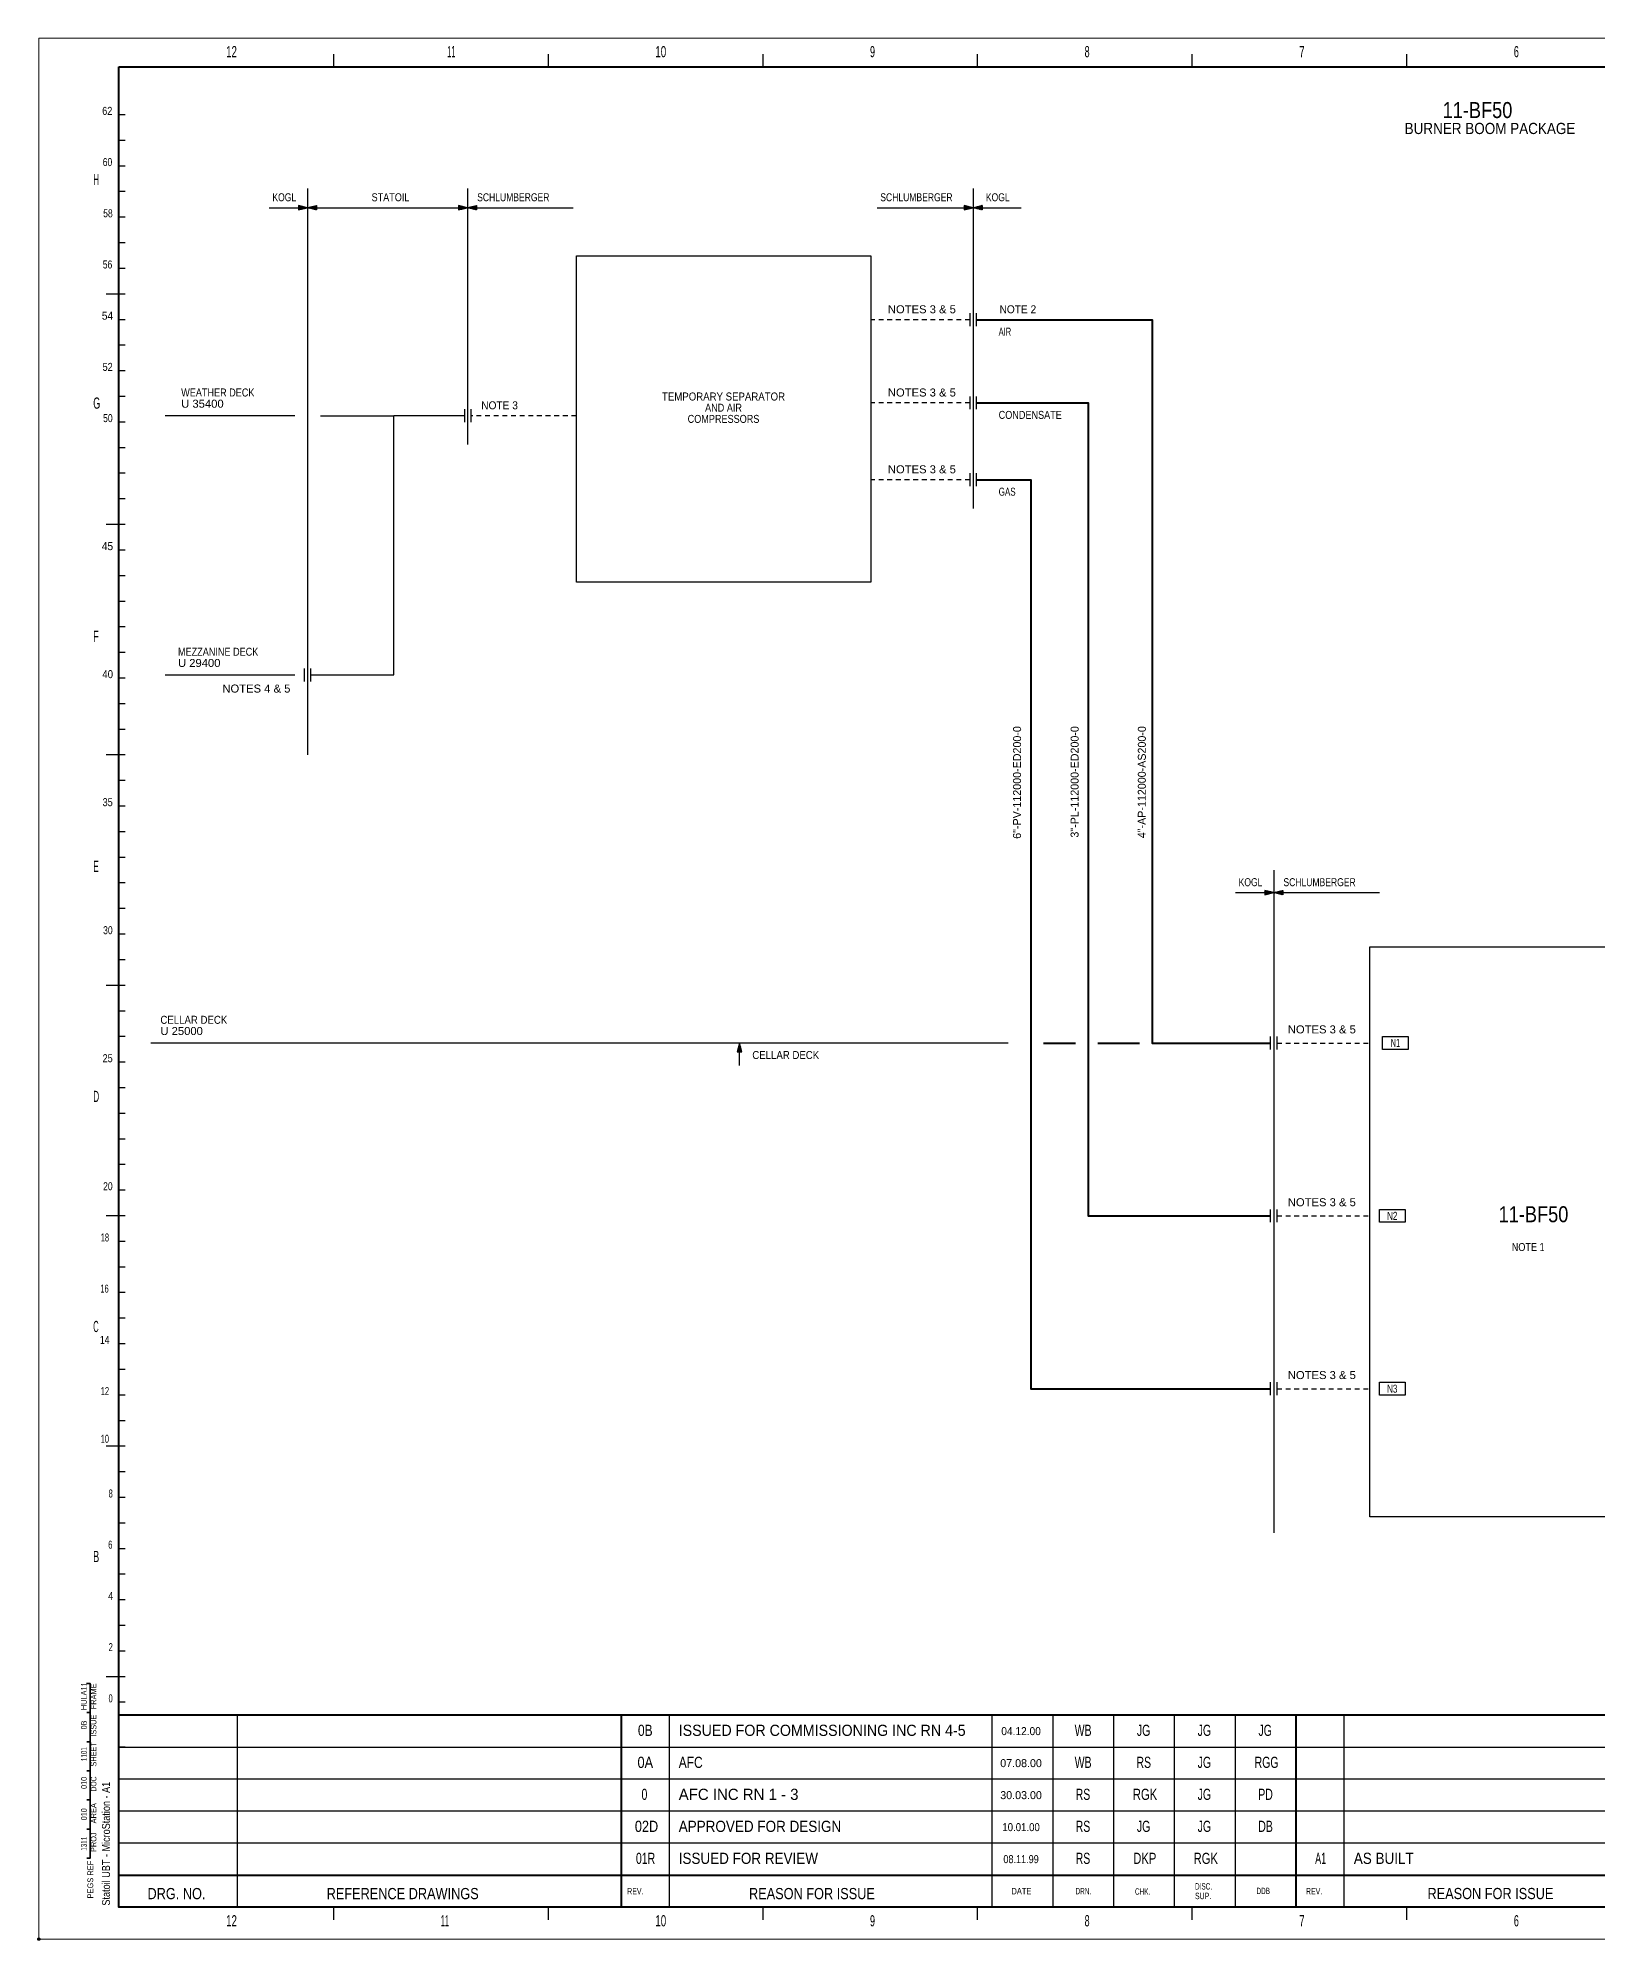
# Model space of a CAD drawing. Header units: millimetres. Extents: x 0 to 840, y 0 to 594.
# Drawn here: x 0 to 487, y 0 to 594 of the extents above; entities that cross this region are included whole.
import ezdxf
from ezdxf.enums import TextEntityAlignment as Align

# ---------------------------------------------------------------- set-up
doc = ezdxf.new("R2010")
doc.units = ezdxf.units.MM
doc.header["$PDMODE"] = 32
doc.header["$PDSIZE"] = 0.5
doc.linetypes.add('SHORT_DASHED', pattern=[2.7, 1.5, -1.2])
for name, color, linetype, lineweight in [('1', 7, 'Continuous', 25), ('15', 7, 'Continuous', 35), ('18', 7, 'SHORT_DASHED', 25), ('35', 7, 'Continuous', 25), ('43', 7, 'Continuous', 25), ('45', 7, 'Continuous', 40), ('8', 7, 'Continuous', 40)]:
    doc.layers.add(name, color=color, linetype=linetype, lineweight=lineweight)
for name, color, linetype in [('34', 7, 'Continuous'), ('36', 7, 'Continuous'), ('37', 7, 'Continuous'), ('39', 7, 'Continuous'), ('40', 7, 'Continuous')]:
    doc.layers.add(name, color=color, linetype=linetype)

msp = doc.modelspace()

# ---------------------------------------------------------------- linework, layer by layer
at = {"layer": '1'}
for p, q in [((291, 508), (291, 504)), ((293, 508), (293, 504)), ((291, 482), (291, 478)), ((293, 482), (293, 478)), ((133, 478), (133, 474)), ((135, 478), (135, 474)), ((291, 458), (291, 454)), ((293, 458), (293, 454)), ((83, 393), (83, 397)), ((85, 393), (85, 397)), ((385, 278), (385, 282)), ((387, 278), (387, 282)), ((385, 224), (385, 228)), ((387, 224), (387, 228)), ((385, 170), (385, 174)), ((387, 170), (387, 174))]:
    msp.add_line(p, q, dxfattribs=at)
for points in [[(260, 526), (260, 424), (168, 424), (168, 526)], [(514, 310), (514, 132), (416, 132), (416, 310)], [(420, 278), (420, 282), (428, 282), (428, 278)], [(419, 224), (419, 228), (427, 228), (427, 224)], [(419, 170), (419, 174), (427, 174), (427, 170)]]:
    msp.add_lwpolyline(points, close=True, dxfattribs=at)
at = {"layer": '15'}
for points in [[(15, 70.8), (16, 70.8), (16, 79.9), (15, 79.9)], [(15, 61.7), (16, 61.7), (16, 70.8), (15, 70.8)], [(15, 52.6), (16, 52.6), (16, 61.7), (15, 61.7)], [(15, 43.5), (16, 43.5), (16, 52.6), (15, 52.6)], [(15, 34.4), (16, 34.4), (16, 43.5), (15, 43.5)], [(15, 25.3), (16, 25.3), (16, 34.4), (15, 34.4)]]:
    msp.add_lwpolyline(points, dxfattribs=at)
at = {"layer": '18'}
for p, q in [((291, 506), (260, 506)), ((168, 476), (135, 476)), ((291, 480), (260, 480)), ((291, 456), (260, 456)), ((387, 280), (416, 280)), ((387, 226), (416, 226)), ((387, 172), (416, 172))]:
    msp.add_line(p, q, dxfattribs=at)
at = {"layer": '18', "linetype": 'Continuous'}
msp.add_line((133, 476), (111, 476), dxfattribs=at)
msp.add_lwpolyline([(85, 395), (111, 395), (111, 476)], dxfattribs=at)
at = {"layer": '35'}
for p, q in [((84, 547), (84, 370)), ((134, 547), (134, 467)), ((292, 547), (292, 447)), ((72, 541), (167, 541)), ((81.2, 541.666), (81.227, 541.693)), ((81.2, 541.567), (81.306, 541.673)), ((81.2, 541.468), (81.386, 541.654)), ((81.2, 541.369), (81.465, 541.634)), ((81.2, 541.27), (81.544, 541.614)), ((81.2, 541.171), (81.624, 541.594)), ((81.2, 541.072), (81.703, 541.574)), ((81.2, 540.973), (81.782, 541.554)), ((81.2, 540.874), (81.862, 541.535)), ((81.2, 540.775), (81.941, 541.515)), ((81.2, 540.676), (82.02, 541.495)), ((81.2, 540.577), (82.099, 541.475)), ((81.2, 540.479), (82.178, 541.456)), ((81.2, 540.379), (82.257, 541.435)), ((81.227, 540.306), (82.337, 541.416)), ((81.358, 540.34), (82.416, 541.396)), ((81.491, 540.373), (82.495, 541.377)), ((81.623, 540.406), (82.574, 541.356)), ((81.754, 540.439), (82.653, 541.337)), ((81.887, 540.472), (82.732, 541.317)), ((82.019, 540.504), (82.812, 541.297)), ((82.151, 540.538), (82.891, 541.277)), ((82.283, 540.571), (82.97, 541.258)), ((82.415, 540.604), (83.049, 541.237)), ((82.547, 540.637), (83.129, 541.218)), ((82.679, 540.67), (83.208, 541.198)), ((82.811, 540.703), (83.287, 541.179)), ((82.944, 540.736), (83.367, 541.158)), ((83.075, 540.769), (83.446, 541.139)), ((83.208, 540.802), (83.525, 541.119)), ((83.34, 540.835), (83.604, 541.099)), ((83.472, 540.868), (83.683, 541.079)), ((83.604, 540.901), (83.763, 541.06)), ((83.736, 540.934), (83.842, 541.04)), ((83.868, 540.967), (83.921, 541.02)), ((84.132, 540.967), (84.079, 541.02)), ((84.264, 540.934), (84.158, 541.04)), ((84.396, 540.901), (84.237, 541.06)), ((84.528, 540.868), (84.317, 541.079)), ((84.66, 540.835), (84.396, 541.099)), ((84.792, 540.802), (84.475, 541.119)), ((84.925, 540.769), (84.554, 541.139)), ((85.056, 540.736), (84.633, 541.158)), ((85.189, 540.703), (84.713, 541.179)), ((85.321, 540.67), (84.792, 541.198)), ((85.453, 540.637), (84.871, 541.218)), ((85.585, 540.604), (84.951, 541.237)), ((85.717, 540.571), (85.03, 541.258)), ((85.849, 540.538), (85.109, 541.277)), ((85.981, 540.504), (85.188, 541.297)), ((86.113, 540.472), (85.268, 541.317)), ((86.246, 540.439), (85.347, 541.337)), ((86.377, 540.406), (85.426, 541.356)), ((86.509, 540.373), (85.505, 541.377)), ((86.642, 540.34), (85.584, 541.396)), ((86.773, 540.306), (85.663, 541.416)), ((86.8, 540.379), (85.743, 541.435)), ((86.8, 540.479), (85.822, 541.456)), ((86.8, 540.577), (85.901, 541.475)), ((86.8, 540.676), (85.98, 541.495)), ((86.8, 540.775), (86.059, 541.515)), ((86.8, 540.874), (86.138, 541.535)), ((86.8, 540.973), (86.218, 541.554)), ((86.8, 541.072), (86.297, 541.574)), ((86.8, 541.171), (86.376, 541.594)), ((86.8, 541.27), (86.456, 541.614)), ((86.8, 541.369), (86.535, 541.634)), ((86.8, 541.468), (86.614, 541.654)), ((86.8, 541.567), (86.694, 541.673)), ((86.8, 541.666), (86.773, 541.693)), ((131.2, 541.666), (131.227, 541.693)), ((131.2, 541.567), (131.306, 541.673)), ((131.2, 541.468), (131.386, 541.654)), ((131.2, 541.369), (131.465, 541.634)), ((131.2, 541.27), (131.544, 541.614)), ((131.2, 541.171), (131.624, 541.594)), ((131.2, 541.072), (131.703, 541.574)), ((131.2, 540.973), (131.782, 541.554)), ((131.2, 540.874), (131.862, 541.535)), ((131.2, 540.775), (131.941, 541.515)), ((131.2, 540.676), (132.02, 541.495)), ((131.2, 540.577), (132.099, 541.475)), ((131.2, 540.479), (132.178, 541.456)), ((131.2, 540.379), (132.257, 541.435)), ((131.227, 540.306), (132.337, 541.416)), ((131.358, 540.34), (132.416, 541.396)), ((131.491, 540.373), (132.495, 541.377)), ((131.623, 540.406), (132.574, 541.356)), ((131.754, 540.439), (132.653, 541.337)), ((131.887, 540.472), (132.732, 541.317)), ((132.019, 540.504), (132.812, 541.297)), ((132.151, 540.538), (132.891, 541.277)), ((132.283, 540.571), (132.97, 541.258)), ((132.415, 540.604), (133.049, 541.237)), ((132.547, 540.637), (133.129, 541.218)), ((132.679, 540.67), (133.208, 541.198)), ((132.811, 540.703), (133.287, 541.179)), ((132.944, 540.736), (133.367, 541.158)), ((133.075, 540.769), (133.446, 541.139)), ((133.208, 540.802), (133.525, 541.119)), ((133.34, 540.835), (133.604, 541.099)), ((133.472, 540.868), (133.683, 541.079)), ((133.604, 540.901), (133.763, 541.06)), ((133.736, 540.934), (133.842, 541.04)), ((133.868, 540.967), (133.921, 541.02)), ((134.132, 540.967), (134.079, 541.02)), ((134.264, 540.934), (134.158, 541.04)), ((134.396, 540.901), (134.237, 541.06)), ((134.528, 540.868), (134.317, 541.079)), ((134.66, 540.835), (134.396, 541.099)), ((134.792, 540.802), (134.475, 541.119)), ((134.925, 540.769), (134.554, 541.139)), ((135.056, 540.736), (134.633, 541.158)), ((135.189, 540.703), (134.713, 541.179)), ((135.321, 540.67), (134.792, 541.198)), ((135.453, 540.637), (134.871, 541.218)), ((135.585, 540.604), (134.951, 541.237)), ((135.717, 540.571), (135.03, 541.258)), ((135.849, 540.538), (135.109, 541.277)), ((135.981, 540.504), (135.188, 541.297)), ((136.113, 540.472), (135.268, 541.317)), ((136.246, 540.439), (135.347, 541.337)), ((136.377, 540.406), (135.426, 541.356)), ((136.509, 540.373), (135.505, 541.377)), ((136.642, 540.34), (135.584, 541.396)), ((136.773, 540.306), (135.663, 541.416)), ((136.8, 540.379), (135.743, 541.435)), ((136.8, 540.479), (135.822, 541.456)), ((136.8, 540.577), (135.901, 541.475)), ((136.8, 540.676), (135.98, 541.495)), ((136.8, 540.775), (136.059, 541.515)), ((136.8, 540.874), (136.138, 541.535)), ((136.8, 540.973), (136.218, 541.554)), ((136.8, 541.072), (136.297, 541.574)), ((136.8, 541.171), (136.376, 541.594)), ((136.8, 541.27), (136.456, 541.614)), ((136.8, 541.369), (136.535, 541.634)), ((136.8, 541.468), (136.614, 541.654)), ((136.8, 541.567), (136.694, 541.673)), ((136.8, 541.666), (136.773, 541.693)), ((262, 541), (307, 541)), ((289.2, 541.666), (289.227, 541.693)), ((289.2, 541.567), (289.306, 541.673)), ((289.2, 541.468), (289.386, 541.654)), ((289.2, 541.369), (289.465, 541.634)), ((289.2, 541.27), (289.544, 541.614)), ((289.2, 541.171), (289.624, 541.594)), ((289.2, 541.072), (289.703, 541.574)), ((289.2, 540.973), (289.782, 541.554)), ((289.2, 540.874), (289.862, 541.535)), ((289.2, 540.775), (289.941, 541.515)), ((289.2, 540.676), (290.02, 541.495)), ((289.2, 540.577), (290.099, 541.475)), ((289.2, 540.479), (290.178, 541.456)), ((289.2, 540.379), (290.257, 541.435)), ((289.227, 540.306), (290.337, 541.416)), ((289.358, 540.34), (290.416, 541.396)), ((289.491, 540.373), (290.495, 541.377)), ((289.623, 540.406), (290.574, 541.356)), ((289.754, 540.439), (290.653, 541.337)), ((289.887, 540.472), (290.732, 541.317)), ((290.019, 540.504), (290.812, 541.297)), ((290.151, 540.538), (290.891, 541.277)), ((290.283, 540.571), (290.97, 541.258)), ((290.415, 540.604), (291.049, 541.237)), ((290.547, 540.637), (291.129, 541.218)), ((290.679, 540.67), (291.208, 541.198)), ((290.811, 540.703), (291.287, 541.179)), ((290.944, 540.736), (291.367, 541.158)), ((291.075, 540.769), (291.446, 541.139)), ((291.208, 540.802), (291.525, 541.119)), ((291.34, 540.835), (291.604, 541.099)), ((291.472, 540.868), (291.683, 541.079)), ((291.604, 540.901), (291.763, 541.06)), ((291.736, 540.934), (291.842, 541.04)), ((291.868, 540.967), (291.921, 541.02)), ((292.132, 540.967), (292.079, 541.02)), ((292.264, 540.934), (292.158, 541.04)), ((292.396, 540.901), (292.237, 541.06)), ((292.528, 540.868), (292.317, 541.079)), ((292.66, 540.835), (292.396, 541.099)), ((292.792, 540.802), (292.475, 541.119)), ((292.925, 540.769), (292.554, 541.139)), ((293.056, 540.736), (292.633, 541.158)), ((293.189, 540.703), (292.713, 541.179)), ((293.321, 540.67), (292.792, 541.198)), ((293.453, 540.637), (292.871, 541.218)), ((293.585, 540.604), (292.951, 541.237)), ((293.717, 540.571), (293.03, 541.258)), ((293.849, 540.538), (293.109, 541.277)), ((293.981, 540.504), (293.188, 541.297)), ((294.113, 540.472), (293.268, 541.317)), ((294.246, 540.439), (293.347, 541.337)), ((294.377, 540.406), (293.426, 541.356)), ((294.509, 540.373), (293.505, 541.377)), ((294.642, 540.34), (293.584, 541.396)), ((294.773, 540.306), (293.663, 541.416)), ((294.8, 540.379), (293.743, 541.435)), ((294.8, 540.479), (293.822, 541.456)), ((294.8, 540.577), (293.901, 541.475)), ((294.8, 540.676), (293.98, 541.495)), ((294.8, 540.775), (294.059, 541.515)), ((294.8, 540.874), (294.138, 541.535)), ((294.8, 540.973), (294.218, 541.554)), ((294.8, 541.072), (294.297, 541.574)), ((294.8, 541.171), (294.376, 541.594)), ((294.8, 541.27), (294.456, 541.614)), ((294.8, 541.369), (294.535, 541.634)), ((294.8, 541.468), (294.614, 541.654)), ((294.8, 541.567), (294.694, 541.673)), ((294.8, 541.666), (294.773, 541.693)), ((80, 476), (39.5, 476)), ((88, 476), (111, 476)), ((39.5, 395), (80, 395)), ((386, 334), (386, 127)), ((374, 327), (419, 327)), ((383.2, 327.666), (383.227, 327.693)), ((383.2, 327.567), (383.306, 327.673)), ((383.2, 327.468), (383.386, 327.654)), ((383.2, 327.369), (383.465, 327.634)), ((383.2, 327.27), (383.544, 327.614)), ((383.2, 327.171), (383.624, 327.594)), ((383.2, 327.072), (383.703, 327.574)), ((383.2, 326.973), (383.782, 327.554)), ((383.2, 326.874), (383.862, 327.535)), ((383.2, 326.775), (383.941, 327.515)), ((383.2, 326.676), (384.02, 327.495)), ((383.2, 326.577), (384.099, 327.475)), ((383.2, 326.479), (384.178, 327.456)), ((383.2, 326.379), (384.257, 327.435)), ((383.227, 326.306), (384.337, 327.416)), ((383.358, 326.34), (384.416, 327.396)), ((383.491, 326.373), (384.495, 327.377)), ((383.623, 326.406), (384.574, 327.356)), ((383.754, 326.439), (384.653, 327.337)), ((383.887, 326.472), (384.732, 327.317)), ((384.019, 326.504), (384.812, 327.297)), ((384.151, 326.538), (384.891, 327.277)), ((384.283, 326.571), (384.97, 327.258)), ((384.415, 326.604), (385.049, 327.237)), ((384.547, 326.637), (385.129, 327.218)), ((384.679, 326.67), (385.208, 327.198)), ((384.811, 326.703), (385.287, 327.179)), ((384.944, 326.736), (385.367, 327.158)), ((385.075, 326.769), (385.446, 327.139)), ((385.208, 326.802), (385.525, 327.119)), ((385.34, 326.835), (385.604, 327.099)), ((385.472, 326.868), (385.683, 327.079)), ((385.604, 326.901), (385.763, 327.06)), ((385.736, 326.934), (385.842, 327.04)), ((385.868, 326.967), (385.921, 327.02)), ((386.132, 326.967), (386.079, 327.02)), ((386.264, 326.934), (386.158, 327.04)), ((386.396, 326.901), (386.237, 327.06)), ((386.528, 326.868), (386.317, 327.079)), ((386.66, 326.835), (386.396, 327.099)), ((386.792, 326.802), (386.475, 327.119)), ((386.925, 326.769), (386.554, 327.139)), ((387.056, 326.736), (386.633, 327.158)), ((387.189, 326.703), (386.713, 327.179)), ((387.321, 326.67), (386.792, 327.198)), ((387.453, 326.637), (386.871, 327.218)), ((387.585, 326.604), (386.951, 327.237)), ((387.717, 326.571), (387.03, 327.258)), ((387.849, 326.538), (387.109, 327.277)), ((387.981, 326.504), (387.188, 327.297)), ((388.113, 326.472), (387.268, 327.317)), ((388.246, 326.439), (387.347, 327.337)), ((388.377, 326.406), (387.426, 327.356)), ((388.509, 326.373), (387.505, 327.377)), ((388.642, 326.34), (387.584, 327.396)), ((388.773, 326.306), (387.663, 327.416)), ((388.8, 326.379), (387.743, 327.435)), ((388.8, 326.479), (387.822, 327.456)), ((388.8, 326.577), (387.901, 327.475)), ((388.8, 326.676), (387.98, 327.495)), ((388.8, 326.775), (388.059, 327.515)), ((388.8, 326.874), (388.138, 327.535)), ((388.8, 326.973), (388.218, 327.554)), ((388.8, 327.072), (388.297, 327.574)), ((388.8, 327.171), (388.376, 327.594)), ((388.8, 327.27), (388.456, 327.614)), ((388.8, 327.369), (388.535, 327.634)), ((388.8, 327.468), (388.614, 327.654)), ((388.8, 327.567), (388.694, 327.673)), ((388.8, 327.666), (388.773, 327.693)), ((303, 280), (35, 280)), ((219.264, 278.944), (218.842, 279.367)), ((219.231, 279.075), (218.861, 279.446)), ((219.198, 279.208), (218.881, 279.525)), ((219.165, 279.34), (218.901, 279.604)), ((219.132, 279.472), (218.921, 279.683)), ((219.099, 279.604), (218.94, 279.763)), ((219.066, 279.736), (218.96, 279.842)), ((219.033, 279.868), (218.98, 279.921)), ((219, 273), (219, 280)), ((218.334, 277.2), (218.307, 277.227)), ((218.433, 277.2), (218.327, 277.306)), ((218.532, 277.2), (218.346, 277.386)), ((218.631, 277.2), (218.366, 277.465)), ((218.73, 277.2), (218.386, 277.544)), ((218.829, 277.2), (218.406, 277.624)), ((218.928, 277.2), (218.426, 277.703)), ((219.027, 277.2), (218.446, 277.782)), ((219.126, 277.2), (218.465, 277.862)), ((219.225, 277.2), (218.485, 277.941)), ((219.324, 277.2), (218.505, 278.02)), ((219.423, 277.2), (218.525, 278.099)), ((219.521, 277.2), (218.544, 278.178)), ((219.621, 277.2), (218.565, 278.257)), ((219.694, 277.227), (218.584, 278.337)), ((219.66, 277.358), (218.604, 278.416)), ((219.627, 277.491), (218.623, 278.495)), ((219.594, 277.623), (218.644, 278.574)), ((219.561, 277.754), (218.663, 278.653)), ((219.528, 277.887), (218.683, 278.732)), ((219.496, 278.019), (218.703, 278.812)), ((219.462, 278.151), (218.723, 278.891)), ((219.429, 278.283), (218.742, 278.97)), ((219.396, 278.415), (218.763, 279.049)), ((219.363, 278.547), (218.782, 279.129)), ((219.33, 278.679), (218.802, 279.208)), ((219.297, 278.811), (218.821, 279.287))]:
    msp.add_line(p, q, dxfattribs=at)
for points in [[(84, 541), (81.2, 541.7), (81.2, 540.3)], [(84, 541), (86.8, 541.7), (86.8, 540.3)], [(134, 541), (131.2, 541.7), (131.2, 540.3)], [(134, 541), (136.8, 541.7), (136.8, 540.3)], [(292, 541), (289.2, 541.7), (289.2, 540.3)], [(292, 541), (294.8, 541.7), (294.8, 540.3)], [(386, 327), (383.2, 327.7), (383.2, 326.3)], [(386, 327), (388.8, 327.7), (388.8, 326.3)], [(219, 280), (218.3, 277.2), (219.7, 277.2)]]:
    msp.add_lwpolyline(points, close=True, dxfattribs=at)
at = {"layer": '43'}
for p, q in [((92.08, 589), (92.08, 585)), ((159.16, 589), (159.16, 585)), ((226.239, 589), (226.239, 585)), ((293.32, 589), (293.32, 585)), ((360.4, 589), (360.4, 585)), ((427.48, 589), (427.48, 585)), ((26.999, 570), (25, 570)), ((26.999, 562), (25, 562)), ((26.999, 554), (25, 554)), ((26.999, 546), (25, 546)), ((26.999, 538), (25, 538)), ((26.999, 530), (25, 530)), ((26.999, 522), (25, 522)), ((25, 514), (21, 514)), ((26.999, 514), (25, 514)), ((26.999, 506), (25, 506)), ((26.999, 498), (25, 498)), ((26.999, 490), (25, 490)), ((26.999, 482), (25, 482)), ((26.999, 474), (25, 474)), ((26.999, 466), (25, 466)), ((26.999, 458), (25, 458)), ((26.999, 450), (25, 450)), ((25, 442), (21, 442)), ((26.999, 442), (25, 442)), ((26.999, 434), (25, 434)), ((26.999, 426), (25, 426)), ((26.999, 418), (25, 418)), ((26.999, 410), (25, 410)), ((26.999, 402), (25, 402)), ((26.999, 394), (25, 394)), ((26.999, 386), (25, 386)), ((26.999, 378), (25, 378)), ((25, 370), (21, 370)), ((26.999, 370), (25, 370)), ((26.999, 362), (25, 362)), ((26.999, 354), (25, 354)), ((26.999, 346), (25, 346)), ((26.999, 338), (25, 338)), ((26.999, 330), (25, 330)), ((26.999, 322), (25, 322)), ((26.999, 314), (25, 314)), ((26.999, 306), (25, 306)), ((25, 298), (21, 298)), ((26.999, 298), (25, 298)), ((26.999, 290), (25, 290)), ((26.999, 282), (25, 282)), ((26.999, 274), (25, 274)), ((26.999, 266), (25, 266)), ((26.999, 258), (25, 258)), ((26.999, 250), (25, 250)), ((26.999, 242), (25, 242)), ((26.999, 234), (25, 234)), ((25, 226), (21, 226)), ((26.999, 226), (25, 226)), ((26.999, 218), (25, 218)), ((26.999, 210), (25, 210)), ((26.999, 202), (25, 202)), ((26.999, 194), (25, 194)), ((26.999, 186), (25, 186)), ((26.999, 178), (25, 178)), ((26.999, 170), (25, 170)), ((26.999, 162), (25, 162)), ((25, 154), (21, 154)), ((26.999, 154), (25, 154)), ((26.999, 146), (25, 146)), ((26.999, 138), (25, 138)), ((26.999, 130), (25, 130)), ((26.999, 122), (25, 122)), ((26.999, 114), (25, 114)), ((26.999, 106), (25, 106)), ((26.999, 98), (25, 98)), ((26.999, 90), (25, 90)), ((25, 82), (21, 82)), ((26.999, 82), (25, 82)), ((26.999, 74), (25, 74)), ((27, 70), (25, 70)), ((62, 70), (62, 10)), ((197, 70), (197, 10)), ((297.999, 10), (297.999, 70)), ((316.999, 10), (316.999, 70)), ((335.999, 10), (335.999, 70)), ((355, 10), (355, 70)), ((373.999, 10), (373.999, 70)), ((407.999, 10), (407.999, 70)), ((27, 60), (25, 60)), ((25, 60), (607.999, 60)), ((27, 50), (25, 50)), ((607.999, 50), (25, 50)), ((27, 40), (25, 40)), ((607.999, 40), (25, 40)), ((27, 30), (25, 30)), ((607.999, 30), (25, 30)), ((27, 20), (25, 20)), ((92.08, 10), (92.08, 6)), ((159.16, 10), (159.16, 6)), ((226.239, 10), (226.239, 6)), ((293.32, 10), (293.32, 6)), ((360.4, 10), (360.4, 6)), ((427.48, 10), (427.48, 6))]:
    msp.add_line(p, q, dxfattribs=at)
at = {"layer": '43', "lineweight": 13}
msp.add_lwpolyline([(0, 594), (0, 0), (840, 0), (840, 594)], close=True, dxfattribs=at)
at = {"layer": '45'}
for p, q in [((830, 70), (25, 70)), ((182, 70), (182, 10)), ((392.999, 10), (392.999, 70)), ((25, 20), (607.999, 20))]:
    msp.add_line(p, q, dxfattribs=at)
msp.add_lwpolyline([(25, 585), (830, 585), (830, 10), (25, 10)], close=True, dxfattribs=at)
at = {"layer": '8'}
for p, q in [((314, 280), (324, 280)), ((331, 280), (344, 280))]:
    msp.add_line(p, q, dxfattribs=at)
for points in [[(293, 506), (348, 506), (348, 280), (385, 280)], [(293, 480), (328, 480), (328, 226), (385, 226)], [(293, 456), (310, 456), (310, 172), (385, 172)]]:
    msp.add_lwpolyline(points, dxfattribs=at)
msp.add_point((0, 0), dxfattribs=at)

# ---------------------------------------------------------------- texts
at = {"layer": '34'}
for s, width, p in [('HULA11', 0.8, (15, 75.907)), ('FRAME', 0.8, (18, 75.852)), ('0B', 0.75, (15, 66.907)), ('ISSUE', 0.8, (18.001, 66.713)), ('1101', 0.65, (15.001, 57.808)), ('SHEET', 0.8, (18.001, 57.748)), ('010', 0.75, (15, 48.824)), ('DOC', 0.7, (18.001, 48.491)), ('AREA', 0.85, (18.001, 39.333)), ('010', 0.75, (15, 39.024)), ('1311', 0.65, (15.001, 29.808)), ('PROJ', 0.8, (18, 30.295)), ('PEGS REF', 0.85, (17.002, 18.619))]:
    msp.add_text(s, height=1.8, rotation=89.954, dxfattribs=dict(at, width=width)).set_placement(p, align=Align.CENTER)
at = {"layer": '35'}
for s, width, p in [('KOGL', 0.8, (73, 543)), ('STATOIL', 0.85, (104, 543)), ('SCHLUMBERGER', 0.8, (137, 543)), ('SCHLUMBERGER', 0.8, (263, 543)), ('KOGL', 0.8, (296, 543)), ('AIR', 0.7, (300, 501)), ('WEATHER DECK', 0.85, (44.5, 482)), ('U 35400', 1.05, (44.5, 478.5)), ('CONDENSATE', 0.85, (300, 475)), ('GAS', 0.75, (300, 451)), ('MEZZANINE DECK', 0.85, (43.5, 401)), ('U 29400', 1.05, (43.5, 397.5)), ('KOGL', 0.8, (375, 329)), ('SCHLUMBERGER', 0.8, (389, 329)), ('CELLAR DECK', 0.9, (38, 286)), ('U 25000', 1.05, (38, 282.5)), ('CELLAR DECK', 0.9, (223, 275))]:
    msp.add_text(s, height=2.5, dxfattribs=dict(at, width=width)).set_placement(p)
for s, width, p in [('NOTES 3 & 5', 1.05, (276, 508)), ('NOTE 2', 0.95, (306, 508)), ('TEMPORARY SEPARATOR', 0.9, (214, 480.75)), ('NOTES 3 & 5', 1.05, (276, 482)), ('NOTE 3', 0.95, (144, 478)), ('COMPRESSORS', 0.85, (214, 473.75)), ('AND AIR', 0.85, (214, 477.25)), ('NOTES 3 & 5', 1.05, (276, 458)), ('NOTES 4 & 5', 1.05, (68, 389.5)), ('NOTES 3 & 5', 1.05, (401, 283)), ('N1', 0.55, (424, 278.75)), ('NOTES 3 & 5', 1.05, (401, 229)), ('N2', 0.75, (423, 224.75)), ('NOTE 1', 0.85, (465.5, 215)), ('NOTES 3 & 5', 1.05, (401, 175)), ('N3', 0.75, (423, 170.75)), ('04.12.00', 0.95, (307, 63.75)), ('10.01.00', 0.9, (307, 33.75)), ('08.11.99', 0.85, (307, 23.75))]:
    msp.add_text(s, height=2.5, dxfattribs=dict(at, width=width)).set_placement(p, align=Align.CENTER)
for s, p in [('6"-PV-112000-ED200-0', (307, 379.002)), ('3"-PL-112000-ED200-0', (325, 379.002)), ('4"-AP-112000-AS200-0', (346, 379.002))]:
    msp.add_text(s, height=2.5, rotation=89.954, dxfattribs=at).set_placement(p, align=Align.RIGHT)
for s, p in [('07.08.00', (307, 53.75)), ('30.03.00', (307, 43.75))]:
    msp.add_text(s, height=2.5, dxfattribs=at).set_placement(p, align=Align.CENTER)
at = {"layer": '36'}
for s, width, p in [('BURNER BOOM PACKAGE', 0.9, (453.561, 564)), ('0B', 0.8, (189.55, 63.5)), ('WB', 0.7, (326.394, 63.5)), ('JG', 0.7, (345.293, 63.5)), ('JG', 0.7, (364.293, 63.5)), ('JG', 0.7, (383.293, 63.5)), ('0A', 0.85, (189.552, 53.5)), ('WB', 0.7, (326.394, 53.5)), ('RS', 0.7, (345.349, 53.5)), ('JG', 0.7, (364.293, 53.5)), ('RGG', 0.7, (383.732, 53.5)), ('0', 0.7, (189.282, 43.5)), ('RS', 0.7, (326.349, 43.5)), ('RGK', 0.75, (345.735, 43.5)), ('JG', 0.7, (364.293, 43.5)), ('PD', 0.7, (383.416, 43.5)), ('02D', 0.85, (189.94, 33.5)), ('RS', 0.7, (326.349, 33.5)), ('JG', 0.7, (345.293, 33.5)), ('JG', 0.7, (364.293, 33.5)), ('DB', 0.7, (383.416, 33.5)), ('01R', 0.7, (189.639, 23.5)), ('RS', 0.7, (326.349, 23.5)), ('DKP', 0.75, (345.672, 23.5)), ('RGK', 0.75, (364.735, 23.5)), ('A1', 0.6, (400.638, 23.5))]:
    msp.add_text(s, height=3.5, dxfattribs=dict(at, width=width)).set_placement(p, align=Align.CENTER)
for s, width, p in [('ISSUED FOR COMMISSIONING INC RN 4-5', 0.95, (200, 63.5)), ('AFC', 0.8, (200, 53.5)), ('APPROVED FOR DESIGN', 0.9, (200, 33.5)), ('ISSUED FOR REVIEW', 0.9, (200, 23.5)), ('AS BUILT', 0.9, (410.999, 23.5))]:
    msp.add_text(s, height=3.5, dxfattribs=dict(at, width=width)).set_placement(p)
msp.add_text('AFC INC RN 1 - 3', height=3.5, dxfattribs=at).set_placement((200, 43.5))
at = {"layer": '37', "width": 0.85}
for p in [(449.655, 569), (467.155, 224)]:
    msp.add_text('11-BF50', height=5, dxfattribs=at).set_placement(p, align=Align.CENTER)
at = {"layer": '39'}
for s, width, p in [('62', 0.85, (22.968, 570)), ('60', 0.8, (22.946, 554)), ('58', 0.8, (23.094, 538)), ('56', 0.8, (22.968, 522)), ('54', 0.95, (23.22, 506)), ('52', 0.85, (23.094, 490)), ('50', 0.8, (23.072, 474)), ('45', 0.95, (23.22, 434)), ('40', 0.9, (23.199, 394)), ('35', 0.85, (23.094, 354)), ('30', 0.8, (23.072, 313.999)), ('25', 0.85, (23.094, 273.999)), ('20', 0.8, (23.072, 233.999)), ('18', 0.7, (21.957, 218)), ('16', 0.7, (21.831, 202)), ('14', 0.8, (22.083, 186)), ('12', 0.7, (21.957, 170)), ('10', 0.7, (21.935, 155.1)), ('8', 0.65, (23.115, 138)), ('6', 0.65, (22.989, 122)), ('4', 0.85, (23.242, 106)), ('2', 0.7, (23.115, 90)), ('0', 0.65, (23.094, 74))]:
    msp.add_text(s, height=2.5, dxfattribs=dict(at, width=width)).set_placement(p, align=Align.RIGHT)
at = {"layer": '39', "width": 0.85}
msp.add_text('Statoil UBT - MicroStation - A1', height=2.5, rotation=90, dxfattribs=at).set_placement((22.244, 10.483))
at = {"layer": '39'}
for s, width, p in [('REV.', 0.65, (183.913, 13.969)), ('DATE', 0.7, (303.999, 14)), ('DRN.', 0.6, (323.999, 14)), ('CHK.', 0.6, (342.602, 13.891)), ('SUP.', 0.65, (361.357, 12.501)), ('DISC.', 0.6, (361.357, 15.501)), ('DDB', 0.6, (380.565, 14.072)), ('REV.', 0.65, (396.054, 13.956))]:
    msp.add_text(s, height=2, dxfattribs=dict(at, width=width)).set_placement(p)
at = {"layer": '40'}
for s, width, p in [('12', 0.65, (58.539, 587.999)), ('11', 0.5, (127.62, 587.999)), ('10', 0.65, (192.7, 587.999)), ('9', 0.6, (259.78, 587.999)), ('8', 0.6, (326.86, 587.999)), ('7', 0.65, (393.939, 587.999)), ('6', 0.6, (461.02, 587.999)), ('H', 0.55, (17, 548.062)), ('G', 0.6, (17, 478.187)), ('F', 0.6, (17, 405.312)), ('E', 0.55, (17, 333.437)), ('D', 0.55, (17, 261.562)), ('C', 0.5, (17, 189.687)), ('B', 0.6, (17, 117.812)), ('DRG. NO.', 0.85, (33.959, 12.491)), ('REFERENCE DRAWINGS', 0.85, (89.959, 12.491)), ('REASON FOR ISSUE', 0.85, (221.959, 12.491)), ('REASON FOR ISSUE', 0.85, (434.028, 12.51)), ('12', 0.65, (58.539, 4)), ('11', 0.5, (125.62, 4)), ('10', 0.65, (192.7, 4)), ('9', 0.6, (259.78, 4)), ('8', 0.6, (326.86, 4)), ('7', 0.65, (393.939, 4)), ('6', 0.6, (461.02, 4))]:
    msp.add_text(s, height=3.5, dxfattribs=dict(at, width=width)).set_placement(p)

doc.saveas('drawing.dxf')
